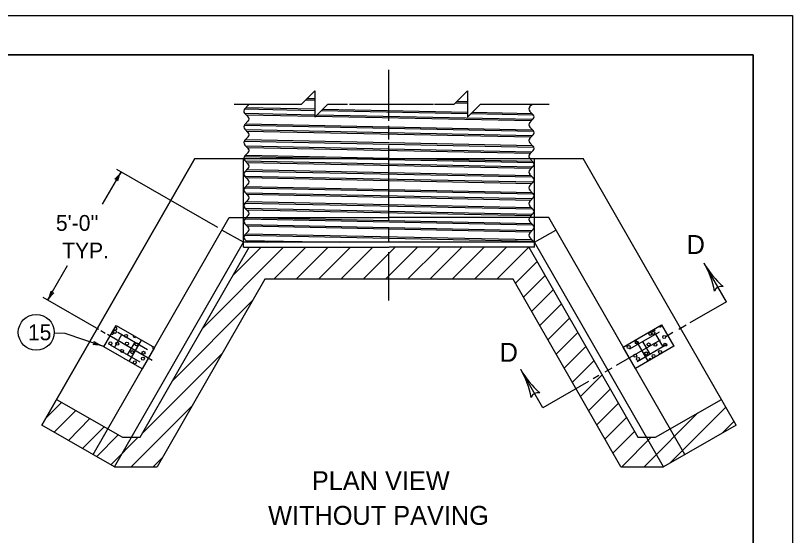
# Model space of a CAD drawing. Extents: x 1000 to 1036.3, y 1000 to 1022.
# Drawn here: x 1026.14 to 1036, y 1015.41 to 1022 of the extents above; entities that cross this region are included whole.
import ezdxf

# ---------------------------------------------------------------- set-up
doc = ezdxf.new("R2010")
doc.units = 0
for name, color, linetype in [('Level 1', 7, 'Continuous'), ('Level 10', 7, 'Continuous'), ('Level 11', 7, 'Continuous')]:
    doc.layers.add(name, color=color, linetype=linetype)

msp = doc.modelspace()

# ---------------------------------------------------------------- linework, layer by layer
at = {"layer": 'Level 1'}
for p, q in [((1030.8772, 1020.6636), (1030.8772, 1021.3127)), ((1029.8412, 1020.9509), (1029.9341, 1020.9491)), ((1028.9122, 1020.8769), (1029.5329, 1020.8769)), ((1029.0902, 1020.8628), (1029.0441, 1020.8146)), ((1029.8218, 1020.9314), (1029.9341, 1020.9292)), ((1030.3771, 1020.8769), (1031.4436, 1020.8769)), ((1031.7223, 1020.8922), (1031.8759, 1020.8892)), ((1031.7418, 1020.9118), (1031.8737, 1020.9092)), ((1032.2908, 1020.8769), (1032.9097, 1020.8769)), ((1032.694, 1020.8738), (1032.6627, 1020.8409)), ((1032.694, 1020.8738), (1032.6966, 1020.8765)), ((1029.0441, 1020.7627), (1029.0902, 1020.7145)), ((1029.045, 1020.8153), (1029.934, 1020.7971)), ((1029.0465, 1020.7605), (1029.934, 1020.7423)), ((1029.0625, 1020.8338), (1029.934, 1020.8157)), ((1029.0645, 1020.7413), (1029.934, 1020.7235)), ((1029.9657, 1020.7417), (1032.6962, 1020.6854)), ((1030.0193, 1020.7953), (1031.8736, 1020.7572)), ((1030.0377, 1020.8137), (1031.8736, 1020.7759)), ((1031.9199, 1020.7563), (1032.7087, 1020.74)), ((1031.9382, 1020.7746), (1032.6914, 1020.7591)), ((1032.6627, 1020.7892), (1032.7087, 1020.7408)), ((1029.0902, 1020.6626), (1029.0441, 1020.6143)), ((1029.9473, 1020.7232), (1032.6829, 1020.667)), ((1032.7087, 1020.6891), (1032.6627, 1020.6407)), ((1029.039, 1020.6088), (1032.7114, 1020.5334)), ((1029.0441, 1020.5625), (1029.0902, 1020.5142)), ((1029.0538, 1020.5538), (1032.6918, 1020.4789)), ((1029.0565, 1020.6273), (1032.6872, 1020.5526)), ((1030.8772, 1020.4282), (1030.8772, 1020.6022)), ((1032.6627, 1020.589), (1032.7087, 1020.5406)), ((1029.0902, 1020.4623), (1029.0441, 1020.4142)), ((1029.0707, 1020.5347), (1032.6804, 1020.4604)), ((1032.7087, 1020.4889), (1032.6627, 1020.4405)), ((1029.0382, 1020.4077), (1032.7139, 1020.3321)), ((1029.0441, 1020.3623), (1029.0902, 1020.314)), ((1029.0556, 1020.4262), (1032.6979, 1020.3512)), ((1029.0585, 1020.3472), (1032.6877, 1020.2727)), ((1030.8772, 1019.8742), (1030.8772, 1020.3514)), ((1032.6627, 1020.3887), (1032.7087, 1020.3403)), ((1029.091, 1020.2639), (1029.0449, 1020.2157)), ((1029.0767, 1020.328), (1032.6778, 1020.2539)), ((1032.7087, 1020.2887), (1032.6627, 1020.2402)), ((1028.4126, 1020.1878), (1026.4703, 1016.8049)), ((1026.4703, 1016.8049), (1028.4126, 1020.1878)), ((1028.4126, 1020.1878), (1029.022, 1020.1878)), ((1029.0183, 1020.1878), (1032.6644, 1020.1878)), ((1029.0284, 1019.0615), (1029.0284, 1020.1878)), ((1029.0407, 1020.2112), (1032.7113, 1020.1357)), ((1029.0449, 1020.1638), (1029.091, 1020.1156)), ((1029.0528, 1020.1557), (1032.7033, 1020.0806)), ((1029.0582, 1020.2296), (1032.6988, 1020.1547)), ((1032.6633, 1020.1891), (1032.7094, 1020.1407)), ((1032.6645, 1020.1878), (1033.3417, 1020.1878)), ((1032.7258, 1019.0615), (1032.7258, 1020.1878)), ((1035.284, 1016.8049), (1033.3417, 1020.1878)), ((1029.091, 1020.0637), (1029.0449, 1020.0154)), ((1029.071, 1020.1365), (1032.683, 1020.0622)), ((1032.7094, 1020.089), (1032.6633, 1020.0407)), ((1027.2409, 1019.6062), (1027.476, 1020.0155)), ((1028.7029, 1019.3111), (1027.4217, 1020.0466)), ((1029.0437, 1019.9649), (1032.7041, 1019.8896)), ((1029.0449, 1019.9636), (1029.091, 1019.9153)), ((1029.0569, 1020.028), (1032.6943, 1019.9532)), ((1029.0745, 1020.0464), (1032.6801, 1019.9722)), ((1032.6633, 1019.9888), (1032.7094, 1019.9405)), ((1029.091, 1019.8635), (1029.0449, 1019.8152)), ((1029.0621, 1019.9457), (1032.6908, 1019.8711)), ((1030.8772, 1019.401), (1030.8772, 1019.8742)), ((1032.7094, 1019.8887), (1032.6633, 1019.8404)), ((1027.8292, 1019.8127), (1027.8307, 1019.8154)), ((1029.043, 1019.8131), (1032.706, 1019.7378)), ((1029.0449, 1019.7633), (1029.091, 1019.7151)), ((1029.055, 1019.7529), (1032.7008, 1019.678)), ((1029.0605, 1019.8314), (1032.6952, 1019.7567)), ((1032.6633, 1019.7886), (1032.7094, 1019.7403)), ((1029.091, 1019.6632), (1029.0449, 1019.615)), ((1029.0732, 1019.7336), (1032.6843, 1019.6595)), ((1032.7094, 1019.6885), (1032.6633, 1019.6402)), ((1029.0449, 1019.5631), (1029.091, 1019.5149)), ((1029.0511, 1019.5568), (1032.7006, 1019.4817)), ((1029.0512, 1019.6215), (1032.7027, 1019.5464)), ((1029.0687, 1019.6399), (1032.6876, 1019.5654)), ((1032.6633, 1019.5884), (1032.7094, 1019.5401)), ((1029.091, 1019.463), (1029.0449, 1019.4147)), ((1029.0692, 1019.5377), (1032.6849, 1019.4633)), ((1032.7094, 1019.4882), (1032.6633, 1019.4399)), ((1027.1214, 1016.4312), (1028.8473, 1019.437)), ((1028.8473, 1019.437), (1030.8743, 1019.437)), ((1029.0449, 1019.3629), (1029.091, 1019.3147)), ((1029.0498, 1019.4198), (1032.7044, 1019.3447)), ((1029.0672, 1019.4381), (1032.6868, 1019.3637)), ((1032.907, 1019.437), (1030.8799, 1019.437)), ((1032.6633, 1019.3882), (1032.7094, 1019.3398)), ((1034.6327, 1016.4312), (1032.907, 1019.437)), ((1029.0284, 1019.1242), (1028.7571, 1019.2799)), ((1029.091, 1019.2627), (1029.0449, 1019.2145)), ((1029.0572, 1019.3501), (1032.6963, 1019.2752)), ((1029.0755, 1019.3308), (1032.6807, 1019.2568)), ((1030.8772, 1019.1194), (1030.8772, 1019.3072)), ((1032.7094, 1019.288), (1032.6633, 1019.2397)), ((1032.7258, 1019.1242), (1032.9971, 1019.2799)), ((1029.0443, 1019.2139), (1032.7115, 1019.1384)), ((1029.0449, 1019.1627), (1029.0827, 1019.1232)), ((1029.0618, 1019.2323), (1032.6938, 1019.1575)), ((1032.6633, 1019.1879), (1032.7094, 1019.1396)), ((1027.3927, 1016.2753), (1029.0284, 1019.1242)), ((1032.7258, 1019.1242), (1029.0284, 1019.1242)), ((1029.0583, 1019.1487), (1030.2522, 1019.1242)), ((1029.0765, 1019.1296), (1029.3368, 1019.1242)), ((1034.3615, 1016.2753), (1032.7258, 1019.1242)), ((1027.7166, 1016.6508), (1029.1005, 1019.0615)), ((1028.5099, 1018.0324), (1029.5388, 1019.0615)), ((1028.8915, 1018.6972), (1029.2557, 1019.0615)), ((1029.0284, 1019.0615), (1030.8743, 1019.0615)), ((1029.4154, 1018.6548), (1029.8219, 1019.0615)), ((1029.6986, 1018.6548), (1030.1052, 1019.0615)), ((1029.9818, 1018.6548), (1030.3883, 1019.0615)), ((1030.2649, 1018.6548), (1030.6715, 1019.0615)), ((1030.5481, 1018.6548), (1030.9547, 1019.0615)), ((1030.8312, 1018.6548), (1031.2378, 1019.0615)), ((1030.8755, 1018.3848), (1030.8755, 1018.997)), ((1032.7258, 1019.0615), (1030.8799, 1019.0615)), ((1031.1144, 1018.6548), (1031.521, 1019.0615)), ((1031.3977, 1018.6548), (1031.8042, 1019.0615)), ((1031.6807, 1018.6548), (1032.0873, 1019.0615)), ((1031.9639, 1018.6548), (1032.3705, 1019.0615)), ((1032.2471, 1018.6548), (1032.6535, 1019.0612)), ((1032.6535, 1019.0615), (1034.0376, 1016.6508)), ((1032.4818, 1018.6064), (1032.7568, 1018.8814)), ((1026.5429, 1018.3914), (1026.7939, 1018.8286)), ((1035.1605, 1018.3689), (1034.8774, 1018.8592)), ((1032.5851, 1018.4266), (1032.8601, 1018.7016)), ((1029.3002, 1018.6548), (1027.9338, 1016.2753)), ((1032.4541, 1018.6548), (1029.3002, 1018.6548)), ((1033.8202, 1016.2753), (1032.4541, 1018.6548)), ((1032.6885, 1018.2468), (1032.9635, 1018.5217)), ((1027.1933, 1018.0161), (1026.4887, 1018.4226)), ((1028.1281, 1017.3676), (1029.1447, 1018.3841)), ((1032.7917, 1018.0668), (1033.0667, 1018.3417)), ((1035.1605, 1018.3689), (1034.6971, 1018.1014)), ((1032.895, 1017.8869), (1033.17, 1018.1619)), ((1027.2745, 1017.9692), (1027.2204, 1018.0005)), ((1027.3992, 1018.0518), (1027.3986, 1018.0523)), ((1027.4349, 1017.9826), (1027.8127, 1017.7649)), ((1032.9982, 1017.707), (1033.2732, 1017.982)), ((1033.9348, 1017.7708), (1034.3123, 1017.9891)), ((1034.4832, 1017.9778), (1034.3918, 1017.9252)), ((1034.6492, 1018.0738), (1034.5556, 1018.0197)), ((1026.6263, 1017.9756), (1026.763, 1017.9717)), ((1026.6263, 1017.9756), (1026.763, 1017.9717)), ((1026.763, 1017.9717), (1027.2465, 1017.8067)), ((1027.8719, 1017.6242), (1027.3016, 1017.9536)), ((1027.3926, 1017.7907), (1027.4863, 1017.9529)), ((1027.5793, 1017.6115), (1027.7349, 1017.8828)), ((1034.3207, 1017.8839), (1033.7632, 1017.5621)), ((1034.1687, 1017.6162), (1034.0128, 1017.8877)), ((1034.2608, 1017.9593), (1034.3546, 1017.7971)), ((1027.7189, 1017.6025), (1027.3412, 1017.8205)), ((1027.649, 1017.8592), (1027.5551, 1017.6968)), ((1033.1016, 1017.5271), (1033.3766, 1017.8021)), ((1034.406, 1017.8265), (1034.0285, 1017.6085)), ((1034.1921, 1017.703), (1034.0983, 1017.8655)), ((1027.7464, 1016.7027), (1028.7628, 1017.7191)), ((1033.2048, 1017.3472), (1033.4798, 1017.6222)), ((1028.0937, 1017.4962), (1028.0971, 1017.502)), ((1032.8305, 1017.0237), (1032.5493, 1017.5104)), ((1033.705, 1017.5288), (1033.6167, 1017.4778)), ((1033.6606, 1017.4962), (1033.6572, 1017.502)), ((1033.3082, 1017.1673), (1033.583, 1017.4423)), ((1033.5411, 1017.4339), (1033.4686, 1017.392)), ((1033.4099, 1017.3582), (1032.8305, 1017.0237)), ((1033.4113, 1016.9875), (1033.6863, 1017.2625)), ((1026.5207, 1016.8929), (1026.7214, 1017.0936)), ((1026.6572, 1017.1305), (1027.4927, 1016.6508)), ((1034.2615, 1016.6508), (1035.0972, 1017.1305)), ((1026.6264, 1016.7152), (1026.9013, 1016.9902)), ((1027.6022, 1016.2753), (1028.381, 1017.0541)), ((1033.5148, 1016.8076), (1033.7896, 1017.0826)), ((1034.4478, 1016.325), (1035.1542, 1017.0312)), ((1026.5207, 1016.8929), (1026.5207, 1016.8929)), ((1026.5207, 1016.8929), (1026.5207, 1016.8929)), ((1033.618, 1016.6277), (1033.893, 1016.9027)), ((1034.1151, 1016.2753), (1034.7993, 1016.9596)), ((1027.3927, 1016.2753), (1026.4703, 1016.8049)), ((1026.8062, 1016.6121), (1027.0812, 1016.8871)), ((1035.284, 1016.8049), (1034.3615, 1016.2753)), ((1035.1128, 1016.7066), (1035.2574, 1016.8513)), ((1026.9861, 1016.5088), (1027.2611, 1016.7837)), ((1033.7213, 1016.4478), (1033.9962, 1016.7228)), ((1027.1661, 1016.4055), (1027.4409, 1016.6805)), ((1027.346, 1016.3022), (1027.6944, 1016.6508)), ((1027.4927, 1016.6508), (1027.7166, 1016.6508)), ((1033.8318, 1016.2753), (1034.2073, 1016.6508)), ((1034.0376, 1016.6508), (1034.2615, 1016.6508)), ((1027.8853, 1016.2753), (1027.9993, 1016.3892)), ((1027.3927, 1016.2753), (1027.4013, 1016.2753)), ((1027.3927, 1016.2753), (1027.9338, 1016.2753)), ((1033.8202, 1016.2753), (1034.3615, 1016.2753)), ((1034.3615, 1016.2753), (1034.3529, 1016.2753))]:
    msp.add_line(p, q, dxfattribs=at)
for points in [[(1029.5169, 1020.8769), (1029.7672, 1020.877), (1029.9341, 1021.0437), (1029.934, 1020.7098), (1030.101, 1020.877), (1030.3512, 1020.8769)], [(1031.4566, 1020.8769), (1031.7069, 1020.877), (1031.8737, 1021.0437), (1031.8736, 1020.7098), (1032.0407, 1020.877), (1032.2908, 1020.8769)]]:
    msp.add_lwpolyline(points, dxfattribs=at)
for points in [[(1034.0069, 1017.5228), (1033.8503, 1017.7937), (1034.338, 1018.0754), (1034.4944, 1017.8045)], [(1027.8999, 1017.789), (1027.7435, 1017.518), (1027.2558, 1017.7994), (1027.4122, 1018.0703)]]:
    msp.add_lwpolyline(points, close=True, dxfattribs=at)
for centre, radius in [((1026.3986, 1017.9821), 0.2277), ((1026.3986, 1017.9821), 0.2277), ((1027.3996, 1017.9884), 0.0193), ((1034.1942, 1017.9631), 0.0193), ((1034.2328, 1017.9751), 0.0193), ((1027.3207, 1017.9113), 0.0000965), ((1027.3214, 1017.9114), 0.0000965), ((1027.3215, 1017.912), 0.0000965), ((1027.3216, 1017.9127), 0.0000965), ((1027.5384, 1017.9368), 0.0193), ((1034.3716, 1017.9235), 0.0193), ((1027.341, 1017.8416), 0.0193), ((1027.4273, 1017.8377), 0.0193), ((1027.5503, 1017.8377), 0.0193), ((1027.6733, 1017.8297), 0.0193), ((1033.9204, 1017.7965), 0.0193), ((1034.0235, 1017.8521), 0.0193), ((1034.1742, 1017.8282), 0.0193), ((1034.2606, 1017.8243), 0.0193), ((1034.3836, 1017.8243), 0.0193), ((1027.4868, 1017.7464), 0.0193), ((1027.6178, 1017.7305), 0.0193), ((1027.7605, 1017.7225), 0.0193), ((1034.0037, 1017.6855), 0.0193), ((1034.1426, 1017.7133), 0.0193), ((1034.2367, 1017.6814), 0.0193), ((1034.32, 1017.733), 0.0193), ((1027.6495, 1017.6008), 0.0193), ((1027.7525, 1017.6483), 0.0193), ((1034.0393, 1017.6429), 0.0193)]:
    msp.add_circle(centre, radius, dxfattribs=at)
for centre, radius, start, end in [((1029.063, 1020.8887), 0.0375, 312.27027, 336.7271), ((1032.6898, 1020.815), 0.0375, 132.54494, 227.72973), ((1029.0714, 1020.7886), 0.0375, 134.92811, 224.10089), ((1032.6815, 1020.7149), 0.0375, 315.89911, 45.07189), ((1029.063, 1020.6885), 0.0375, 313.91771, 48.78532), ((1032.6898, 1020.6148), 0.0375, 131.21468, 226.08229), ((1029.0714, 1020.5884), 0.0375, 134.24757, 227.48019), ((1032.6815, 1020.5147), 0.0375, 312.51981, 45.75243), ((1029.063, 1020.4882), 0.0375, 312.67749, 46.29541), ((1029.0714, 1020.3881), 0.0375, 133.18974, 226.66342), ((1032.6898, 1020.4146), 0.0375, 133.70459, 227.32251), ((1029.063, 1020.288), 0.0375, 314.6763, 47.13718), ((1029.0638, 1020.2898), 0.0375, 313.59048, 315.32249), ((1029.0638, 1020.2898), 0.0375, 314.35221, 42.38756), ((1032.6815, 1020.3145), 0.0375, 313.33657, 46.81026), ((1029.0721, 1020.1897), 0.0375, 134.85604, 226.90556), ((1032.6898, 1020.2143), 0.0375, 132.86282, 225.3237), ((1032.6904, 1020.2149), 0.0375, 137.61244, 225.64779), ((1032.6904, 1020.2149), 0.0375, 224.67751, 226.40952), ((1029.0638, 1020.0896), 0.0375, 312.7324, 45.90593), ((1032.6821, 1020.1148), 0.0375, 313.09444, 45.14396), ((1027.1576, 1020.2144), 0.3754, 309.34716, 327.99389), ((1027.7944, 1019.8165), 0.3754, 148, 166.66878), ((1027.7944, 1019.8165), 0.3754, 147.98778, 148), ((1029.0721, 1019.9895), 0.0375, 131.79018, 227.27331), ((1032.6904, 1020.0147), 0.0375, 134.09407, 227.2676), ((1027.4003, 1019.8944), 0.03, 16.7746, 98.89129), ((1029.0638, 1019.8894), 0.0375, 312.98287, 49.80258), ((1032.6821, 1019.9146), 0.0375, 312.72669, 48.20982), ((1029.0721, 1019.7893), 0.0375, 132.72095, 227.85339), ((1032.6904, 1019.8145), 0.0375, 130.19742, 227.01713), ((1029.0638, 1019.6892), 0.0375, 312.27027, 47.45506), ((1032.6821, 1019.7143), 0.0375, 312.14661, 47.27905), ((1029.0721, 1019.589), 0.0375, 134.92811, 224.10089), ((1032.6904, 1019.6142), 0.0375, 132.54494, 227.72973), ((1029.0638, 1019.4889), 0.0375, 313.91771, 48.78532), ((1032.6821, 1019.5141), 0.0375, 315.89911, 45.07189), ((1029.0721, 1019.3888), 0.0375, 134.24757, 227.48019), ((1032.6904, 1019.414), 0.0375, 131.21468, 226.08229), ((1029.0638, 1019.2887), 0.0375, 312.67749, 46.29541), ((1032.6821, 1019.3139), 0.0375, 312.51981, 45.75243), ((1029.0721, 1019.1886), 0.0375, 133.18974, 226.66342), ((1032.6904, 1019.2138), 0.0375, 133.70459, 227.32251), ((1032.6821, 1019.1137), 0.0375, 18.75126, 46.81026), ((1035.8934, 1019.4458), 1.1732, 209.98778, 210), ((1035.8934, 1019.4458), 1.1732, 210, 228.66878), ((1033.8613, 1018.2726), 1.1732, 11.34716, 29.99389), ((1026.2244, 1018.5906), 0.3754, 328, 346.66878), ((1026.8612, 1018.1927), 0.3754, 129.34716, 147.99389), ((1026.6185, 1018.5127), 0.03, 196.7746, 278.89129), ((1035.1003, 1018.4727), 0.0939, 78.7746, 160.89129), ((1026.2244, 1018.5906), 0.3754, 327.98778, 328), ((1027.361, 1017.9765), 0.0193, 232.54073, 67.46016), ((1027.3822, 1018.0301), 0.00452, 298.46283, 1.53098), ((1027.4035, 1018.0308), 0.0193, 200.76848, 99.23241), ((1034.2367, 1018.0174), 0.0193, 211.30699, 28.71058), ((1034.32, 1018.069), 0.0193, 220.38263, 17.12633), ((1027.3023, 1017.8863), 0.00452, 254.35296, 45.64086), ((1027.6495, 1017.9368), 0.0193, 158.53945, 321.49003), ((1027.1051, 1017.8532), 0.0313, 300.5563, 22.67299), ((1027.1241, 1017.4348), 0.3914, 71.7817, 90.45049), ((1027.3688, 1018.1784), 0.3914, 233.12886, 251.77559), ((1027.1241, 1017.4348), 0.3914, 71.76948, 71.7817), ((1027.256, 1017.8072), 0.00452, 261.87295, 38.12086), ((1027.7764, 1017.8813), 0.0193, 220.50075, 259.52873), ((1027.8913, 1017.7939), 0.0193, 149.87922, 270.84553), ((1034.5065, 1017.8163), 0.0193, 178.42591, 222.53428), ((1027.4035, 1017.6947), 0.0193, 30.75959, 89.26989), ((1027.8868, 1017.7637), 0.00452, 105.70507, 194.28875), ((1027.5231, 1017.6396), 0.00452, 24.02033, 95.98537), ((1034.1942, 1017.6271), 0.0193, 40.08871, 199.94698), ((1034.2328, 1017.639), 0.0193, 69.89701, 170.13868), ((1027.7764, 1017.5452), 0.0193, 110.35007, 189.65082), ((1033.5653, 1018.097), 1.1732, 209.98778, 210), ((1033.5653, 1018.097), 1.1732, 210, 228.66878), ((1031.5332, 1016.9238), 1.1732, 11.34716, 29.99389), ((1034.0235, 1017.516), 0.0193, 77.19121, 154.7418), ((1032.7722, 1017.1239), 0.0939, 78.7746, 160.89129)]:
    msp.add_arc(centre, radius, start, end, dxfattribs=at)
at = {"layer": 'Level 10'}
for p, q in [((1000, 1022), (1036, 1022)), ((1036, 1022), (1036, 1000)), ((1007, 1021.5), (1035.5, 1021.5)), ((1035.5, 1021.5), (1035.5, 1000.5))]:
    msp.add_line(p, q, dxfattribs=at)
at = {"layer": 'Level 11'}
msp.add_lwpolyline([(1007, 1000.5), (1035.5, 1000.5), (1035.5, 1021.5), (1007, 1021.5)], close=True, dxfattribs=at)

# ---------------------------------------------------------------- texts
at = {"layer": 'Level 1'}
for s, height, p in [("5'-0''", 0.20023, (1026.6484, 1019.2697)), ('D', 0.2403, (1034.6561, 1018.9757)), ('TYP.', 0.20023, (1026.7272, 1018.9194)), ('15', 0.20023, (1026.293, 1017.882)), ('15', 0.20023, (1026.293, 1017.882)), ('D', 0.2403, (1032.2822, 1017.6082)), ('PLAN VIEW', 0.24028, (1029.8983, 1015.9804)), ('WITHOUT PAVING', 0.240277, (1029.343, 1015.5399))]:
    msp.add_text(s, height=height, dxfattribs=at).set_placement(p)

doc.saveas('drawing.dxf')
